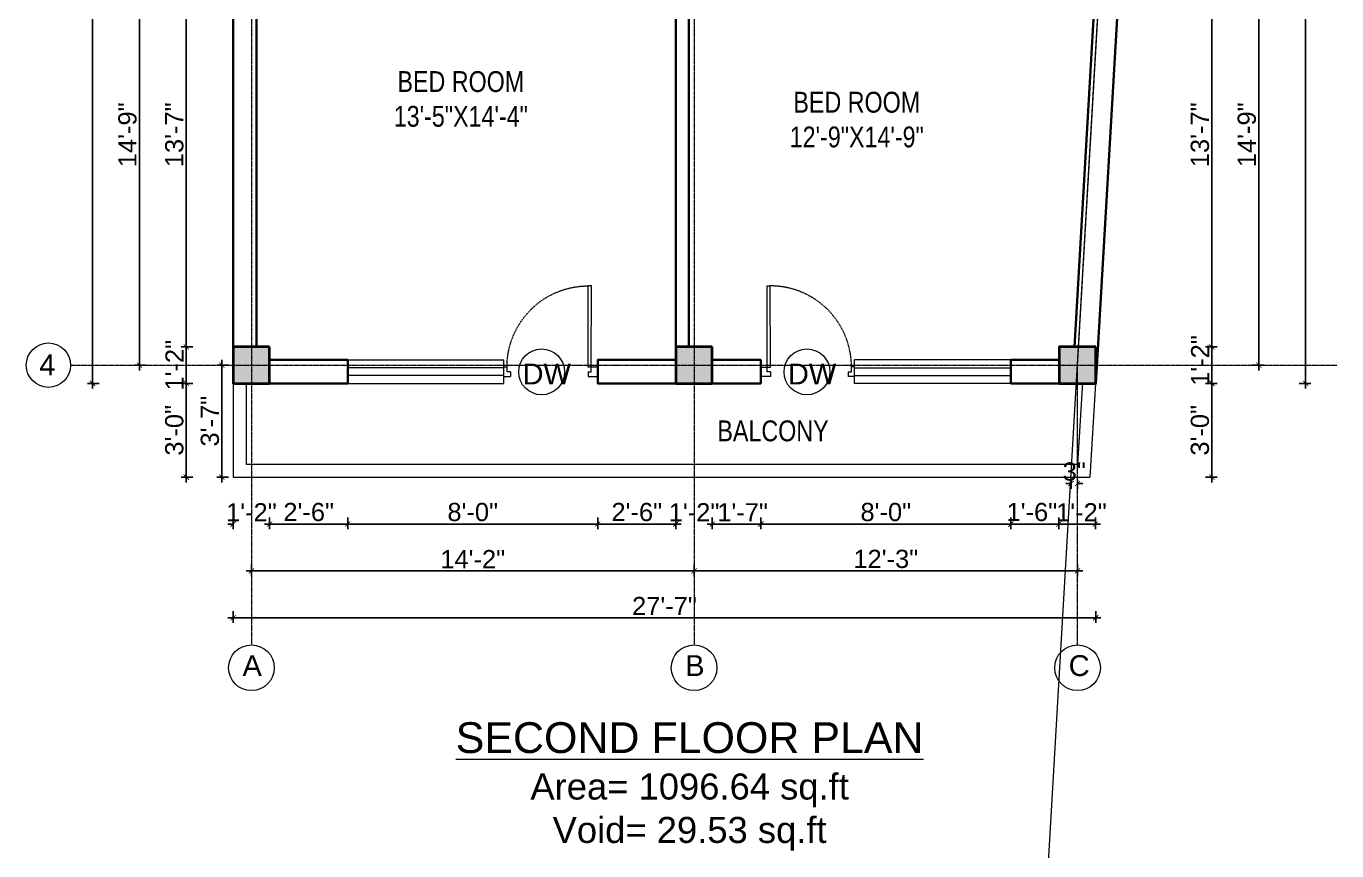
# Model space of a CAD drawing. Header units: inches. Extents: x 84707 to 107235, y 3922 to 10323.
# Drawn here: x 85954 to 86457, y 9506 to 9823 of the extents above; entities that cross this region are included whole.
import ezdxf

# ---------------------------------------------------------------- set-up
doc = ezdxf.new("R2010")
doc.units = ezdxf.units.IN
doc.header["$MEASUREMENT"] = 0
doc.linetypes.add('CENTER', pattern=[2, 1.25, -0.25, 0.25, -0.25])
doc.linetypes.add('HIDDEN', pattern=[0.375, 0.25, -0.125])
for name, color, linetype, lineweight in [('Annotate-Lite.w', 4, 'Continuous', 9), ('Annotations-Bold.w', 2, 'Continuous', 13), ('COLOUM', 3, 'Continuous', 35), ('DIM-2', 4, 'Continuous', 20), ('Door-Window.w', 4, 'Continuous', 15), ('text', 7, 'Continuous', 5), ('wall', 240, 'Continuous', 30), ('wall light', 6, 'Continuous', 18), ('window', 130, 'Continuous', 13)]:
    doc.layers.add(name, color=color, linetype=linetype, lineweight=lineweight)
doc.styles.add('ARAIL', font='arial.ttf')
doc.styles.add('arial 1000', font='arial.ttf')
doc.styles.add('DIM', font='arial.ttf', dxfattribs={"width": 0.8})
doc.styles.add('gaurav', font='arial.ttf')
doc.dimstyles.new('8 inch dim', dxfattribs={"dimtxt": 7, "dimasz": 2, "dimexe": 2, "dimexo": 1, "dimgap": 1, "dimtad": 1, "dimdec": 0, "dimzin": 3, "dimdsep": 46, "dimlunit": 4, "dimtxsty": 'ARAIL', "dimblk": 'ARCHTICK', "dimcen": 0.09, "dimdle": 2, "dimadec": 0, "dimazin": 0, "dimtfac": 1, "dimtdec": 0, "dimtix": 1, "dimtofl": 0, "dimtmove": 1, "dimatfit": 3, "dimldrblk": 'ARCHTICK', "dimfxlon": 1, "dimtolj": 1, "dimtzin": 0, "dimarcsym": 0})

# ---------------------------------------------------------------- blocks, each defined once
blk = doc.blocks.new('column 14')
at = {"layer": 'COLOUM'}
h = blk.add_hatch(color=256, dxfattribs=at)
h.dxf.hatch_style = 1
h.paths.add_polyline_path([(7, 7), (-7, 7), (-7, -7), (7, -7)])
blk.add_lwpolyline([(7, 7), (7, -7), (-7, -7), (-7, 7)], close=True, dxfattribs=at)
blk = doc.blocks.new('*U9')
at = {"layer": 'Door-Window.w', "ltscale": 3}
for p, q in [((11067.44, 10097.93), (11092.24, 10116.76)), ((11068.18, 10096.96), (11093, 10115.8)), ((11092.24, 10116.76), (11093, 10115.8)), ((11063.03, 10097.66), (11065.96, 10099.89)), ((11065.96, 10099.89), (11067.44, 10097.93)), ((11065.25, 10094.74), (11063.03, 10097.66)), ((11066.71, 10095.85), (11065.25, 10094.74)), ((11065.97, 10096.82), (11067.44, 10097.93)), ((11066.71, 10095.85), (11065.97, 10096.82)), ((11067.44, 10097.93), (11068.18, 10096.96)), ((11084.8, 10072.06), (11083.33, 10070.95)), ((11084.81, 10068.99), (11083.33, 10070.95)), ((11084.8, 10072.06), (11085.54, 10071.08)), ((11084.81, 10068.99), (11087.74, 10071.22)), ((11085.54, 10071.08), (11087, 10072.19)), ((11087.74, 10071.22), (11087, 10072.19))]:
    blk.add_line(p, q, dxfattribs=at)
at = {"layer": 'Door-Window.w', "color": 9, "linetype": 'HIDDEN', "lineweight": 18}
blk.add_arc((11068.18, 10096.96), 31.16, 307.2347, 37.1906, dxfattribs=at)
blk = doc.blocks.new('_ArchTick')
at = {"color": 0, "linetype": 'ByBlock', "const_width": 0.15}
blk.add_lwpolyline([(-0.5, -0.5), (0.5, 0.5)], dxfattribs=at)
blk = doc.blocks.new('*D428')
at = {"layer": 'Defpoints', "color": 0, "transparency": 16777216}
for p in [(86033, 10155.52), (85979, 9685.52), (86033, 9685.52)]:
    blk.add_point(p, dxfattribs=at)
at = {"layer": 'DIM-2', "color": 0, "lineweight": -2, "transparency": 16777216}
for p, q in [((85979, 10157.52), (85979, 9683.52)), ((85981.5, 10155.52), (85977, 10155.52)), ((85981.5, 9685.52), (85977, 9685.52))]:
    blk.add_line(p, q, dxfattribs=at)
at = {"layer": 'DIM-2', "color": 0, "lineweight": -2, "transparency": 16777216, "xscale": 2, "yscale": 2, "zscale": 2}
for p, rotation in [((85979, 10155.52), 90), ((85979, 9685.52), 270)]:
    blk.add_blockref('_ArchTick', p, dxfattribs=dict(at, rotation=rotation))
at = {"layer": 'DIM-2', "color": 0, "transparency": 16777216, "insert": (85974.42, 9920.52), "char_height": 7, "attachment_point": 5, "rotation": 90, "style": 'ARAIL'}
blk.add_mtext('\\A1;39\'-2"', dxfattribs=at)
blk = doc.blocks.new('*D445')
at = {"layer": 'Defpoints', "color": 0, "transparency": 16777216}
for p in [(86033, 9862.52), (86015, 9699.52), (86033, 9699.52)]:
    blk.add_point(p, dxfattribs=at)
at = {"layer": 'DIM-2', "color": 0, "lineweight": -2, "transparency": 16777216}
for p, q in [((86017.5, 9862.52), (86013, 9862.52)), ((86015, 9864.52), (86015, 9697.52)), ((86017.5, 9699.52), (86013, 9699.52))]:
    blk.add_line(p, q, dxfattribs=at)
at = {"layer": 'DIM-2', "color": 0, "lineweight": -2, "transparency": 16777216, "xscale": 2, "yscale": 2, "zscale": 2}
for p, rotation in [((86015, 9862.52), 90), ((86015, 9699.52), 270)]:
    blk.add_blockref('_ArchTick', p, dxfattribs=dict(at, rotation=rotation))
at = {"layer": 'DIM-2', "color": 0, "transparency": 16777216, "insert": (86010.42, 9781.02), "char_height": 7, "attachment_point": 5, "rotation": 90, "style": 'ARAIL'}
blk.add_mtext('\\A1;13\'-7"', dxfattribs=at)
blk = doc.blocks.new('*D446')
at = {"layer": 'Defpoints', "color": 0, "transparency": 16777216}
for p in [(86033, 9699.52), (86015, 9685.52), (86033, 9685.52)]:
    blk.add_point(p, dxfattribs=at)
at = {"layer": 'DIM-2', "color": 0, "lineweight": -2, "transparency": 16777216}
for p, q in [((86017.5, 9699.52), (86013, 9699.52)), ((86015, 9701.52), (86015, 9683.52)), ((86017.5, 9685.52), (86013, 9685.52))]:
    blk.add_line(p, q, dxfattribs=at)
at = {"layer": 'DIM-2', "color": 0, "lineweight": -2, "transparency": 16777216, "xscale": 2, "yscale": 2, "zscale": 2}
for p, rotation in [((86015, 9699.52), 90), ((86015, 9685.52), 270)]:
    blk.add_blockref('_ArchTick', p, dxfattribs=dict(at, rotation=rotation))
at = {"layer": 'DIM-2', "color": 0, "transparency": 16777216, "insert": (86010.48, 9692.52), "char_height": 7, "attachment_point": 5, "rotation": 90, "style": 'ARAIL'}
blk.add_mtext('\\A1;1\'-2"', dxfattribs=at)
blk = doc.blocks.new('*D429')
at = {"layer": 'Defpoints', "color": 0, "transparency": 16777216}
for p in [(85997, 9869.52), (86033, 9869.52), (86033, 9692.52)]:
    blk.add_point(p, dxfattribs=at)
at = {"layer": 'DIM-2', "color": 0, "lineweight": -2, "transparency": 16777216}
for p, q in [((85997, 9690.52), (85997, 9871.52)), ((85999.5, 9869.52), (85995, 9869.52)), ((85999.5, 9692.52), (85995, 9692.52))]:
    blk.add_line(p, q, dxfattribs=at)
at = {"layer": 'DIM-2', "color": 0, "lineweight": -2, "transparency": 16777216, "xscale": 2, "yscale": 2, "zscale": 2}
for p, rotation in [((85997, 9869.52), 90), ((85997, 9692.52), 270)]:
    blk.add_blockref('_ArchTick', p, dxfattribs=dict(at, rotation=rotation))
at = {"layer": 'DIM-2', "color": 0, "transparency": 16777216, "insert": (85992.42, 9781.02), "char_height": 7, "attachment_point": 5, "rotation": 90, "style": 'ARAIL'}
blk.add_mtext('\\A1;14\'-9"', dxfattribs=at)
blk = doc.blocks.new('*D437')
at = {"layer": 'Defpoints', "color": 0, "transparency": 16777216}
for p in [(86374.6, 9862.52), (86364.27, 9699.52), (86408.87, 9699.52)]:
    blk.add_point(p, dxfattribs=at)
at = {"layer": 'DIM-2', "color": 0, "lineweight": -2, "transparency": 16777216}
for p, q in [((86406.37, 9862.52), (86410.87, 9862.52)), ((86408.87, 9864.52), (86408.87, 9697.52)), ((86406.37, 9699.52), (86410.87, 9699.52))]:
    blk.add_line(p, q, dxfattribs=at)
at = {"layer": 'DIM-2', "color": 0, "lineweight": -2, "transparency": 16777216, "xscale": 2, "yscale": 2, "zscale": 2}
for p, rotation in [((86408.87, 9862.52), 90), ((86408.87, 9699.52), 270)]:
    blk.add_blockref('_ArchTick', p, dxfattribs=dict(at, rotation=rotation))
at = {"layer": 'DIM-2', "color": 0, "transparency": 16777216, "insert": (86404.29, 9781.02), "char_height": 7, "attachment_point": 5, "rotation": 90, "style": 'ARAIL'}
blk.add_mtext('\\A1;13\'-7"', dxfattribs=at)
blk = doc.blocks.new('*D438')
at = {"layer": 'Defpoints', "color": 0, "transparency": 16777216}
for p in [(86364.27, 9699.52), (86364.27, 9685.52), (86408.87, 9685.52)]:
    blk.add_point(p, dxfattribs=at)
at = {"layer": 'DIM-2', "color": 0, "lineweight": -2, "transparency": 16777216}
for p, q in [((86406.37, 9699.52), (86410.87, 9699.52)), ((86408.87, 9701.52), (86408.87, 9683.52)), ((86406.37, 9685.52), (86410.87, 9685.52))]:
    blk.add_line(p, q, dxfattribs=at)
at = {"layer": 'DIM-2', "color": 0, "lineweight": -2, "transparency": 16777216, "xscale": 2, "yscale": 2, "zscale": 2}
for p, rotation in [((86408.87, 9699.52), 90), ((86408.87, 9685.52), 270)]:
    blk.add_blockref('_ArchTick', p, dxfattribs=dict(at, rotation=rotation))
at = {"layer": 'DIM-2', "color": 0, "transparency": 16777216, "insert": (86404.36, 9694.32), "char_height": 7, "attachment_point": 5, "rotation": 90, "style": 'ARAIL'}
blk.add_mtext('\\A1;1\'-2"', dxfattribs=at)
blk = doc.blocks.new('*D447')
at = {"layer": 'Defpoints', "color": 0, "transparency": 16777216}
for p in [(86367.6, 9869.52), (86426.87, 9869.52), (86357.27, 9692.52)]:
    blk.add_point(p, dxfattribs=at)
at = {"layer": 'DIM-2', "color": 0, "lineweight": -2, "transparency": 16777216}
for p, q in [((86426.87, 9690.52), (86426.87, 9871.52)), ((86424.37, 9869.52), (86428.87, 9869.52)), ((86424.37, 9692.52), (86428.87, 9692.52))]:
    blk.add_line(p, q, dxfattribs=at)
at = {"layer": 'DIM-2', "color": 0, "lineweight": -2, "transparency": 16777216, "xscale": 2, "yscale": 2, "zscale": 2}
for p, rotation in [((86426.87, 9869.52), 90), ((86426.87, 9692.52), 270)]:
    blk.add_blockref('_ArchTick', p, dxfattribs=dict(at, rotation=rotation))
at = {"layer": 'DIM-2', "color": 0, "transparency": 16777216, "insert": (86422.3, 9781.02), "char_height": 7, "attachment_point": 5, "rotation": 90, "style": 'ARAIL'}
blk.add_mtext('\\A1;14\'-9"', dxfattribs=at)
blk = doc.blocks.new('*D448')
at = {"layer": 'Defpoints', "color": 0, "transparency": 16777216}
for p in [(86390.87, 10155.52), (86444.87, 10155.52), (86364.27, 9685.52)]:
    blk.add_point(p, dxfattribs=at)
at = {"layer": 'DIM-2', "color": 0, "lineweight": -2, "transparency": 16777216}
for p, q in [((86444.87, 9683.52), (86444.87, 10157.52)), ((86442.37, 10155.52), (86446.87, 10155.52)), ((86442.37, 9685.52), (86446.87, 9685.52))]:
    blk.add_line(p, q, dxfattribs=at)
at = {"layer": 'DIM-2', "color": 0, "lineweight": -2, "transparency": 16777216, "xscale": 2, "yscale": 2, "zscale": 2}
for p, rotation in [((86444.87, 10155.52), 90), ((86444.87, 9685.52), 270)]:
    blk.add_blockref('_ArchTick', p, dxfattribs=dict(at, rotation=rotation))
at = {"layer": 'DIM-2', "color": 0, "transparency": 16777216, "insert": (86440.29, 9920.52), "char_height": 7, "attachment_point": 5, "rotation": 90, "style": 'ARAIL'}
blk.add_mtext('\\A1;39\'-2"', dxfattribs=at)
blk = doc.blocks.new('*D452')
at = {"layer": 'Defpoints', "color": 0, "transparency": 16777216}
for p in [(86364.27, 9685.52), (86362.01, 9649.52), (86408.87, 9649.52)]:
    blk.add_point(p, dxfattribs=at)
at = {"layer": 'DIM-2', "color": 0, "lineweight": -2, "transparency": 16777216}
for p, q in [((86406.37, 9685.52), (86410.87, 9685.52)), ((86408.87, 9687.52), (86408.87, 9647.52)), ((86406.37, 9649.52), (86410.87, 9649.52))]:
    blk.add_line(p, q, dxfattribs=at)
at = {"layer": 'DIM-2', "color": 0, "lineweight": -2, "transparency": 16777216, "xscale": 2, "yscale": 2, "zscale": 2}
for p, rotation in [((86408.87, 9685.52), 90), ((86408.87, 9649.52), 270)]:
    blk.add_blockref('_ArchTick', p, dxfattribs=dict(at, rotation=rotation))
at = {"layer": 'DIM-2', "color": 0, "transparency": 16777216, "insert": (86404.29, 9667.52), "char_height": 7, "attachment_point": 5, "rotation": 90, "style": 'ARAIL'}
blk.add_mtext('\\A1;3\'-0"', dxfattribs=at)
blk = doc.blocks.new('*D536')
at = {"layer": 'Defpoints', "color": 0, "transparency": 16777216}
for p in [(86033, 9685.52), (86047, 9685.52), (86047, 9631.52)]:
    blk.add_point(p, dxfattribs=at)
at = {"layer": 'DIM-2', "color": 0, "lineweight": -2, "transparency": 16777216}
for p, q in [((86033, 9634.02), (86033, 9629.52)), ((86047, 9634.02), (86047, 9629.52)), ((86033, 9631.52), (86031, 9631.52)), ((86047, 9631.52), (86049, 9631.52))]:
    blk.add_line(p, q, dxfattribs=at)
at = {"layer": 'DIM-2', "color": 0, "lineweight": -2, "transparency": 16777216, "xscale": 2, "yscale": 2, "zscale": 2}
blk.add_blockref('_ArchTick', (86033, 9631.52), dxfattribs=at)
at = {"layer": 'DIM-2', "color": 0, "lineweight": -2, "transparency": 16777216, "xscale": 2, "yscale": 2, "zscale": 2, "rotation": 180}
blk.add_blockref('_ArchTick', (86047, 9631.52), dxfattribs=at)
at = {"layer": 'DIM-2', "color": 0, "transparency": 16777216, "insert": (86040, 9636.03), "char_height": 7, "attachment_point": 5, "style": 'ARAIL'}
blk.add_mtext('\\A1;1\'-2"', dxfattribs=at)
blk = doc.blocks.new('*D537')
at = {"layer": 'Defpoints', "color": 0, "transparency": 16777216}
for p in [(86047, 9685.52), (86077, 9685.52), (86077, 9631.52)]:
    blk.add_point(p, dxfattribs=at)
at = {"layer": 'DIM-2', "color": 0, "lineweight": -2, "transparency": 16777216}
for p, q in [((86047, 9634.02), (86047, 9629.52)), ((86077, 9634.02), (86077, 9629.52)), ((86045, 9631.52), (86079, 9631.52))]:
    blk.add_line(p, q, dxfattribs=at)
at = {"layer": 'DIM-2', "color": 0, "lineweight": -2, "transparency": 16777216, "xscale": 2, "yscale": 2, "zscale": 2, "rotation": 180}
blk.add_blockref('_ArchTick', (86047, 9631.52), dxfattribs=at)
at = {"layer": 'DIM-2', "color": 0, "lineweight": -2, "transparency": 16777216, "xscale": 2, "yscale": 2, "zscale": 2}
blk.add_blockref('_ArchTick', (86077, 9631.52), dxfattribs=at)
at = {"layer": 'DIM-2', "color": 0, "transparency": 16777216, "insert": (86062, 9636.09), "char_height": 7, "attachment_point": 5, "style": 'ARAIL'}
blk.add_mtext('\\A1;2\'-6"', dxfattribs=at)
blk = doc.blocks.new('*D538')
at = {"layer": 'Defpoints', "color": 0, "transparency": 16777216}
for p in [(86077, 9685.52), (86173, 9685.52), (86173, 9631.52)]:
    blk.add_point(p, dxfattribs=at)
at = {"layer": 'DIM-2', "color": 0, "lineweight": -2, "transparency": 16777216}
for p, q in [((86077, 9634.02), (86077, 9629.52)), ((86173, 9634.02), (86173, 9629.52)), ((86075, 9631.52), (86175, 9631.52))]:
    blk.add_line(p, q, dxfattribs=at)
at = {"layer": 'DIM-2', "color": 0, "lineweight": -2, "transparency": 16777216, "xscale": 2, "yscale": 2, "zscale": 2, "rotation": 180}
blk.add_blockref('_ArchTick', (86077, 9631.52), dxfattribs=at)
at = {"layer": 'DIM-2', "color": 0, "lineweight": -2, "transparency": 16777216, "xscale": 2, "yscale": 2, "zscale": 2}
blk.add_blockref('_ArchTick', (86173, 9631.52), dxfattribs=at)
at = {"layer": 'DIM-2', "color": 0, "transparency": 16777216, "insert": (86125, 9636.09), "char_height": 7, "attachment_point": 5, "style": 'ARAIL'}
blk.add_mtext('\\A1;8\'-0"', dxfattribs=at)
blk = doc.blocks.new('*D539')
at = {"layer": 'Defpoints', "color": 0, "transparency": 16777216}
for p in [(86173, 9685.52), (86203, 9685.52), (86203, 9631.52)]:
    blk.add_point(p, dxfattribs=at)
at = {"layer": 'DIM-2', "color": 0, "lineweight": -2, "transparency": 16777216}
for p, q in [((86173, 9634.02), (86173, 9629.52)), ((86203, 9634.02), (86203, 9629.52)), ((86171, 9631.52), (86205, 9631.52))]:
    blk.add_line(p, q, dxfattribs=at)
at = {"layer": 'DIM-2', "color": 0, "lineweight": -2, "transparency": 16777216, "xscale": 2, "yscale": 2, "zscale": 2, "rotation": 180}
blk.add_blockref('_ArchTick', (86173, 9631.52), dxfattribs=at)
at = {"layer": 'DIM-2', "color": 0, "lineweight": -2, "transparency": 16777216, "xscale": 2, "yscale": 2, "zscale": 2}
blk.add_blockref('_ArchTick', (86203, 9631.52), dxfattribs=at)
at = {"layer": 'DIM-2', "color": 0, "transparency": 16777216, "insert": (86188, 9636.09), "char_height": 7, "attachment_point": 5, "style": 'ARAIL'}
blk.add_mtext('\\A1;2\'-6"', dxfattribs=at)
blk = doc.blocks.new('*D540')
at = {"layer": 'Defpoints', "color": 0, "transparency": 16777216}
for p in [(86203, 9685.52), (86217, 9685.52), (86217, 9631.52)]:
    blk.add_point(p, dxfattribs=at)
at = {"layer": 'DIM-2', "color": 0, "lineweight": -2, "transparency": 16777216}
for p, q in [((86203, 9634.02), (86203, 9629.52)), ((86217, 9634.02), (86217, 9629.52)), ((86203, 9631.52), (86201, 9631.52)), ((86217, 9631.52), (86219, 9631.52))]:
    blk.add_line(p, q, dxfattribs=at)
at = {"layer": 'DIM-2', "color": 0, "lineweight": -2, "transparency": 16777216, "xscale": 2, "yscale": 2, "zscale": 2}
blk.add_blockref('_ArchTick', (86203, 9631.52), dxfattribs=at)
at = {"layer": 'DIM-2', "color": 0, "lineweight": -2, "transparency": 16777216, "xscale": 2, "yscale": 2, "zscale": 2, "rotation": 180}
blk.add_blockref('_ArchTick', (86217, 9631.52), dxfattribs=at)
at = {"layer": 'DIM-2', "color": 0, "transparency": 16777216, "insert": (86210, 9636.03), "char_height": 7, "attachment_point": 5, "style": 'ARAIL'}
blk.add_mtext('\\A1;1\'-2"', dxfattribs=at)
blk = doc.blocks.new('*D541')
at = {"layer": 'Defpoints', "color": 0, "transparency": 16777216}
for p in [(86217, 9685.52), (86235.64, 9685.52), (86235.64, 9631.52)]:
    blk.add_point(p, dxfattribs=at)
at = {"layer": 'DIM-2', "color": 0, "lineweight": -2, "transparency": 16777216}
for p, q in [((86217, 9634.02), (86217, 9629.52)), ((86235.64, 9634.02), (86235.64, 9629.52)), ((86215, 9631.52), (86237.64, 9631.52))]:
    blk.add_line(p, q, dxfattribs=at)
at = {"layer": 'DIM-2', "color": 0, "lineweight": -2, "transparency": 16777216, "xscale": 2, "yscale": 2, "zscale": 2, "rotation": 180}
blk.add_blockref('_ArchTick', (86217, 9631.52), dxfattribs=at)
at = {"layer": 'DIM-2', "color": 0, "lineweight": -2, "transparency": 16777216, "xscale": 2, "yscale": 2, "zscale": 2}
blk.add_blockref('_ArchTick', (86235.64, 9631.52), dxfattribs=at)
at = {"layer": 'DIM-2', "color": 0, "transparency": 16777216, "insert": (86228.65, 9636.03), "char_height": 7, "attachment_point": 5, "style": 'ARAIL'}
blk.add_mtext('\\A1;1\'-7"', dxfattribs=at)
blk = doc.blocks.new('*D542')
at = {"layer": 'Defpoints', "color": 0, "transparency": 16777216}
for p in [(86235.64, 9685.52), (86331.64, 9685.52), (86331.64, 9631.52)]:
    blk.add_point(p, dxfattribs=at)
at = {"layer": 'DIM-2', "color": 0, "lineweight": -2, "transparency": 16777216}
for p, q in [((86235.64, 9634.02), (86235.64, 9629.52)), ((86331.64, 9634.02), (86331.64, 9629.52)), ((86233.64, 9631.52), (86333.64, 9631.52))]:
    blk.add_line(p, q, dxfattribs=at)
at = {"layer": 'DIM-2', "color": 0, "lineweight": -2, "transparency": 16777216, "xscale": 2, "yscale": 2, "zscale": 2, "rotation": 180}
blk.add_blockref('_ArchTick', (86235.64, 9631.52), dxfattribs=at)
at = {"layer": 'DIM-2', "color": 0, "lineweight": -2, "transparency": 16777216, "xscale": 2, "yscale": 2, "zscale": 2}
blk.add_blockref('_ArchTick', (86331.64, 9631.52), dxfattribs=at)
at = {"layer": 'DIM-2', "color": 0, "transparency": 16777216, "insert": (86283.64, 9636.09), "char_height": 7, "attachment_point": 5, "style": 'ARAIL'}
blk.add_mtext('\\A1;8\'-0"', dxfattribs=at)
blk = doc.blocks.new('*D543')
at = {"layer": 'Defpoints', "color": 0, "transparency": 16777216}
for p in [(86331.64, 9685.52), (86350.11, 9685.52), (86350.11, 9631.52)]:
    blk.add_point(p, dxfattribs=at)
at = {"layer": 'DIM-2', "color": 0, "lineweight": -2, "transparency": 16777216}
for p, q in [((86331.64, 9634.02), (86331.64, 9629.52)), ((86350.11, 9634.02), (86350.11, 9629.52)), ((86329.64, 9631.52), (86352.11, 9631.52))]:
    blk.add_line(p, q, dxfattribs=at)
at = {"layer": 'DIM-2', "color": 0, "lineweight": -2, "transparency": 16777216, "xscale": 2, "yscale": 2, "zscale": 2, "rotation": 180}
blk.add_blockref('_ArchTick', (86331.64, 9631.52), dxfattribs=at)
at = {"layer": 'DIM-2', "color": 0, "lineweight": -2, "transparency": 16777216, "xscale": 2, "yscale": 2, "zscale": 2}
blk.add_blockref('_ArchTick', (86350.11, 9631.52), dxfattribs=at)
at = {"layer": 'DIM-2', "color": 0, "transparency": 16777216, "insert": (86339.74, 9636.09), "char_height": 7, "attachment_point": 5, "style": 'ARAIL'}
blk.add_mtext('\\A1;1\'-6"', dxfattribs=at)
blk = doc.blocks.new('*D544')
at = {"layer": 'Defpoints', "color": 0, "transparency": 16777216}
for p in [(86350.11, 9685.52), (86364.11, 9685.52), (86364.11, 9631.52)]:
    blk.add_point(p, dxfattribs=at)
at = {"layer": 'DIM-2', "color": 0, "lineweight": -2, "transparency": 16777216}
for p, q in [((86350.11, 9634.02), (86350.11, 9629.52)), ((86364.11, 9634.02), (86364.11, 9629.52)), ((86348.11, 9631.52), (86366.11, 9631.52))]:
    blk.add_line(p, q, dxfattribs=at)
at = {"layer": 'DIM-2', "color": 0, "lineweight": -2, "transparency": 16777216, "xscale": 2, "yscale": 2, "zscale": 2, "rotation": 180}
blk.add_blockref('_ArchTick', (86350.11, 9631.52), dxfattribs=at)
at = {"layer": 'DIM-2', "color": 0, "lineweight": -2, "transparency": 16777216, "xscale": 2, "yscale": 2, "zscale": 2}
blk.add_blockref('_ArchTick', (86364.11, 9631.52), dxfattribs=at)
at = {"layer": 'DIM-2', "color": 0, "transparency": 16777216, "insert": (86358.76, 9636.03), "char_height": 7, "attachment_point": 5, "style": 'ARAIL'}
blk.add_mtext('\\A1;1\'-2"', dxfattribs=at)
blk = doc.blocks.new('*D553')
at = {"layer": 'Defpoints', "color": 0, "transparency": 16777216}
for p in [(86040, 9685.52), (86210, 9685.52), (86210, 9613.52)]:
    blk.add_point(p, dxfattribs=at)
at = {"layer": 'DIM-2', "color": 0, "lineweight": -2, "transparency": 16777216}
for p, q in [((86038, 9613.52), (86212, 9613.52)), ((86040, 9616.02), (86040, 9611.52)), ((86210, 9616.02), (86210, 9611.52))]:
    blk.add_line(p, q, dxfattribs=at)
at = {"layer": 'DIM-2', "color": 0, "lineweight": -2, "transparency": 16777216, "xscale": 2, "yscale": 2, "zscale": 2, "rotation": 180}
blk.add_blockref('_ArchTick', (86040, 9613.52), dxfattribs=at)
at = {"layer": 'DIM-2', "color": 0, "lineweight": -2, "transparency": 16777216, "xscale": 2, "yscale": 2, "zscale": 2}
blk.add_blockref('_ArchTick', (86210, 9613.52), dxfattribs=at)
at = {"layer": 'DIM-2', "color": 0, "transparency": 16777216, "insert": (86125, 9618.03), "char_height": 7, "attachment_point": 5, "style": 'ARAIL'}
blk.add_mtext('\\A1;14\'-2"', dxfattribs=at)
blk = doc.blocks.new('*D554')
at = {"layer": 'Defpoints', "color": 0, "transparency": 16777216}
for p in [(86210, 9685.52), (86357.27, 9685.52), (86357.27, 9613.52)]:
    blk.add_point(p, dxfattribs=at)
at = {"layer": 'DIM-2', "color": 0, "lineweight": -2, "transparency": 16777216}
for p, q in [((86208, 9613.52), (86359.27, 9613.52)), ((86210, 9616.02), (86210, 9611.52)), ((86357.27, 9616.02), (86357.27, 9611.52))]:
    blk.add_line(p, q, dxfattribs=at)
at = {"layer": 'DIM-2', "color": 0, "lineweight": -2, "transparency": 16777216, "xscale": 2, "yscale": 2, "zscale": 2, "rotation": 180}
blk.add_blockref('_ArchTick', (86210, 9613.52), dxfattribs=at)
at = {"layer": 'DIM-2', "color": 0, "lineweight": -2, "transparency": 16777216, "xscale": 2, "yscale": 2, "zscale": 2}
blk.add_blockref('_ArchTick', (86357.27, 9613.52), dxfattribs=at)
at = {"layer": 'DIM-2', "color": 0, "transparency": 16777216, "insert": (86283.64, 9618.09), "char_height": 7, "attachment_point": 5, "style": 'ARAIL'}
blk.add_mtext('\\A1;12\'-3"', dxfattribs=at)
blk = doc.blocks.new('*D454')
at = {"layer": 'Defpoints', "color": 0, "transparency": 16777216}
for p in [(86033, 9685.52), (86364.27, 9685.52), (86033, 9595.52)]:
    blk.add_point(p, dxfattribs=at)
at = {"layer": 'DIM-2', "color": 0, "lineweight": -2, "transparency": 16777216}
for p, q in [((86366.27, 9595.52), (86031, 9595.52)), ((86033, 9598.02), (86033, 9593.52)), ((86364.27, 9598.02), (86364.27, 9593.52))]:
    blk.add_line(p, q, dxfattribs=at)
at = {"layer": 'DIM-2', "color": 0, "lineweight": -2, "transparency": 16777216, "xscale": 2, "yscale": 2, "zscale": 2, "rotation": 180}
blk.add_blockref('_ArchTick', (86033, 9595.52), dxfattribs=at)
at = {"layer": 'DIM-2', "color": 0, "lineweight": -2, "transparency": 16777216, "xscale": 2, "yscale": 2, "zscale": 2}
blk.add_blockref('_ArchTick', (86364.27, 9595.52), dxfattribs=at)
at = {"layer": 'DIM-2', "color": 0, "transparency": 16777216, "insert": (86198.64, 9600.03), "char_height": 7, "attachment_point": 5, "style": 'ARAIL'}
blk.add_mtext('\\A1;27\'-7"', dxfattribs=at)
blk = doc.blocks.new('*D555')
at = {"layer": 'Defpoints', "color": 0, "transparency": 16777216}
for p in [(86033, 9685.52), (86015, 9649.52), (86033, 9649.52)]:
    blk.add_point(p, dxfattribs=at)
at = {"layer": 'DIM-2', "color": 0, "lineweight": -2, "transparency": 16777216}
for p, q in [((86017.5, 9685.52), (86013, 9685.52)), ((86015, 9687.52), (86015, 9647.52)), ((86017.5, 9649.52), (86013, 9649.52))]:
    blk.add_line(p, q, dxfattribs=at)
at = {"layer": 'DIM-2', "color": 0, "lineweight": -2, "transparency": 16777216, "xscale": 2, "yscale": 2, "zscale": 2}
for p, rotation in [((86015, 9685.52), 90), ((86015, 9649.52), 270)]:
    blk.add_blockref('_ArchTick', p, dxfattribs=dict(at, rotation=rotation))
at = {"layer": 'DIM-2', "color": 0, "transparency": 16777216, "insert": (86010.42, 9667.52), "char_height": 7, "attachment_point": 5, "rotation": 90, "style": 'ARAIL'}
blk.add_mtext('\\A1;3\'-0"', dxfattribs=at)
blk = doc.blocks.new('*D671')
at = {"layer": 'Defpoints', "color": 0, "transparency": 16777216}
for p in [(86040, 9692.52), (86028.66, 9649.52), (86040, 9649.52)]:
    blk.add_point(p, dxfattribs=at)
at = {"layer": 'DIM-2', "color": 0, "lineweight": -2, "transparency": 16777216}
for p, q in [((86028.66, 9694.52), (86028.66, 9647.52)), ((86031.16, 9692.52), (86026.66, 9692.52)), ((86031.16, 9649.52), (86026.66, 9649.52))]:
    blk.add_line(p, q, dxfattribs=at)
at = {"layer": 'DIM-2', "color": 0, "lineweight": -2, "transparency": 16777216, "xscale": 2, "yscale": 2, "zscale": 2}
for p, rotation in [((86028.66, 9692.52), 90), ((86028.66, 9649.52), 270)]:
    blk.add_blockref('_ArchTick', p, dxfattribs=dict(at, rotation=rotation))
at = {"layer": 'DIM-2', "color": 0, "transparency": 16777216, "insert": (86024.08, 9671.02), "char_height": 7, "attachment_point": 5, "rotation": 90, "style": 'ARAIL'}
blk.add_mtext('\\A1;3\'-7"', dxfattribs=at)
blk = doc.blocks.new('*D672')
at = {"layer": 'Defpoints', "color": 0, "transparency": 16777216}
for p in [(86354.77, 9649.52), (86357.27, 9649.52), (86354.77, 9647.08)]:
    blk.add_point(p, dxfattribs=at)
at = {"layer": 'DIM-2', "color": 0, "lineweight": -2, "transparency": 16777216}
for p, q in [((86354.77, 9647.08), (86352.77, 9647.08)), ((86354.77, 9648.52), (86354.77, 9645.08)), ((86357.27, 9648.52), (86357.27, 9645.08)), ((86357.27, 9647.08), (86359.27, 9647.08))]:
    blk.add_line(p, q, dxfattribs=at)
at = {"layer": 'DIM-2', "color": 0, "lineweight": -2, "transparency": 16777216, "xscale": 2, "yscale": 2, "zscale": 2}
blk.add_blockref('_ArchTick', (86354.77, 9647.08), dxfattribs=at)
at = {"layer": 'DIM-2', "color": 0, "lineweight": -2, "transparency": 16777216, "xscale": 2, "yscale": 2, "zscale": 2, "rotation": 180}
blk.add_blockref('_ArchTick', (86357.27, 9647.08), dxfattribs=at)
at = {"layer": 'DIM-2', "color": 0, "transparency": 16777216, "insert": (86356.02, 9651.65), "char_height": 7, "attachment_point": 5, "style": 'ARAIL'}
blk.add_mtext('\\A1;3"', dxfattribs=at)

msp = doc.modelspace()

# ---------------------------------------------------------------- linework, layer by layer
at = {"layer": 'Annotate-Lite.w', "ltscale": 0.005}
for centre in [(86151.45, 9689.96), (86253.35, 9689.96)]:
    msp.add_circle(centre, 8.81, dxfattribs=at)
at = {"layer": 'Annotations-Bold.w', "linetype": 'CENTER', "ltscale": 0.3}
for p, q in [((86040, 10261.58), (86040, 9585.08)), ((86210, 10261.58), (86210, 9585.08)), ((85970.58, 9692.52), (86456.83, 9692.52))]:
    msp.add_line(p, q, dxfattribs=at)
msp.add_lwpolyline([(86357.27, 9585.08), (86357.27, 9692.52), (86383.87, 10148.52), (86383.87, 10261.58)], dxfattribs=at)
at = {"layer": 'DIM-2'}
msp.add_xline((86357.27, 9692.52), (0.0582225, 0.9983036), dxfattribs=at)
for centre, radius in [((85962.05, 9692.52), 8.53), ((86040, 9576.32), 8.77), ((86210, 9576.32), 8.77), ((86357.27, 9576.32), 8.77)]:
    msp.add_circle(centre, radius, dxfattribs=at)
at = {"layer": 'wall'}
for p, q in [((86033, 9862.52), (86033, 9699.52)), ((86042, 9862.52), (86042, 9699.52)), ((86203, 9699.52), (86203, 9862.52)), ((86208, 9699.52), (86208, 9862.52)), ((86077, 9694.52), (86047, 9694.52)), ((86077, 9685.52), (86077, 9694.52)), ((86331.64, 9694.52), (86350.11, 9694.52)), ((86331.64, 9685.52), (86331.64, 9694.52)), ((86077, 9685.52), (86047, 9685.52)), ((86331.64, 9685.52), (86350.11, 9685.52))]:
    msp.add_line(p, q, dxfattribs=at)
for points in [[(86306.29, 9876.52), (86375.41, 9876.52), (86364.27, 9685.52)], [(86366.4, 9876.52), (86356.08, 9699.52)]]:
    msp.add_lwpolyline(points, dxfattribs=at)
for points in [[(86203, 9685.52), (86173, 9685.52), (86173, 9694.52), (86203, 9694.52)], [(86217, 9685.52), (86235.64, 9685.52), (86235.64, 9694.52), (86217, 9694.52)]]:
    msp.add_lwpolyline(points, close=True, dxfattribs=at)
at = {"layer": 'wall light'}
for p, q in [((86033, 9685.52), (86033, 9649.52)), ((86038, 9685.52), (86038, 9654.52)), ((86359.11, 9685.81), (86357.29, 9654.52)), ((86364.11, 9685.52), (86362.01, 9649.52)), ((86038, 9654.52), (86357.29, 9654.52)), ((86033, 9649.52), (86362.01, 9649.52))]:
    msp.add_line(p, q, dxfattribs=at)
at = {"layer": 'window'}
for p, q in [((86077, 9694.52), (86137, 9694.52)), ((86137, 9685.52), (86137, 9694.52)), ((86271.64, 9685.52), (86271.64, 9694.52)), ((86331.64, 9694.52), (86271.64, 9694.52)), ((86137, 9691.52), (86077, 9691.52)), ((86137, 9691.52), (86136.99, 9691.52)), ((86271.64, 9691.52), (86271.64, 9691.52)), ((86271.64, 9691.52), (86331.64, 9691.52)), ((86137, 9688.52), (86077, 9688.52)), ((86077, 9685.52), (86137, 9685.52)), ((86137, 9688.52), (86136.99, 9688.52)), ((86271.64, 9688.52), (86271.64, 9688.52)), ((86271.64, 9688.52), (86331.64, 9688.52)), ((86331.64, 9685.52), (86271.64, 9685.52))]:
    msp.add_line(p, q, dxfattribs=at)

# ---------------------------------------------------------------- block references
at = {"layer": 'Door-Window.w', "linetype": 'ByBlock', "yscale": 0.9997907820917175, "zscale": 0.9997907820917175}
for p, xscale, rotation in [((84806.5, -5224.69), -0.9997907820917175, 307.1524242901596), ((87602.13, -5224.69), 0.9997907820917175, 52.84757570984041)]:
    msp.add_blockref('*U9', p, dxfattribs=dict(at, xscale=xscale, rotation=rotation))
at = {"layer": 'wall', "xscale": -1, "rotation": 270}
for p in [(86040, 9692.52), (86210, 9692.52), (86357.27, 9692.52)]:
    msp.add_blockref('column 14', p, dxfattribs=at)

# ---------------------------------------------------------------- texts
at = {"ltscale": 7, "char_height": 8, "width": 121.9318, "attachment_point": 8, "style": 'DIM'}
for s, insert in [('BED ROOM\\P13\'-5"X14\'-4"', (86120.42, 9784)), ('BED ROOM\\P12\'-9"X14\'-9"', (86272.48, 9776.07)), ('BALCONY', (86240.32, 9663.19))]:
    msp.add_mtext(s, dxfattribs=dict(at, insert=insert))
at = {"layer": 'Annotate-Lite.w', "ltscale": 0.005, "char_height": 8, "attachment_point": 1, "style": 'gaurav'}
for insert in [(86144.1, 9693.13), (86246, 9693.13)]:
    msp.add_mtext_dynamic_manual_height_columns('DW', width=8, gutter_width=100, heights=[0], dxfattribs=dict(at, insert=insert))
at = {"layer": 'Annotations-Bold.w', "linetype": 'CENTER', "ltscale": 1.5, "insert": (85958.51, 9696.65), "char_height": 8, "attachment_point": 1, "style": 'ARAIL'}
msp.add_mtext_dynamic_manual_height_columns('4', width=6.5393, gutter_width=100, heights=[0], dxfattribs=at)
at = {"layer": 'DIM-2', "char_height": 8, "attachment_point": 1, "style": 'ARAIL'}
for s, insert in [('A', (86036.57, 9581.15)), ('B', (86206.57, 9581.15)), ('C', (86353.85, 9581.15))]:
    msp.add_mtext_dynamic_manual_height_columns(s, width=6.5393, gutter_width=100, heights=[0], dxfattribs=dict(at, insert=insert))
at = {"layer": 'text', "insert": (86208.29, 9530.71), "char_height": 11.811, "width": 316.0319, "attachment_point": 5, "style": 'arial 1000'}
msp.add_mtext('{\\LSECOND FLOOR PLAN\\P\\H0.84667x;\\lArea= 1096.64 sq.ft\\PVoid= 29.53 sq.ft}', dxfattribs=at)

# ---------------------------------------------------------------- dimensions: what is measured, and where the dimension line sits
at = {"layer": 'DIM-2'}
for base, p1, p2, picture, middle in [((85979, 9685.52), (86033, 10155.52), (86033, 9685.52), '*D428', (85974.42, 9920.52)), ((86444.87, 10155.52), (86364.27, 9685.52), (86390.87, 10155.52), '*D448', (86440.29, 9920.52)), ((85997, 9869.52), (86033, 9692.52), (86033, 9869.52), '*D429', (85992.42, 9781.02)), ((86426.87, 9869.52), (86357.27, 9692.52), (86367.6, 9869.52), '*D447', (86422.3, 9781.02)), ((86015, 9699.52), (86033, 9862.52), (86033, 9699.52), '*D445', (86010.42, 9781.02)), ((86408.87, 9699.52), (86374.6, 9862.52), (86364.27, 9699.52), '*D437', (86404.29, 9781.02)), ((86028.66, 9649.52), (86040, 9692.52), (86040, 9649.52), '*D671', (86024.08, 9671.02)), ((86015, 9649.52), (86033, 9685.52), (86033, 9649.52), '*D555', (86010.42, 9667.52))]:
    dim = msp.add_linear_dim(base=base, p1=p1, p2=p2, angle=90, dimstyle='8 inch dim', dxfattribs=at)
    dim.commit()
    dim.dimension.update_dxf_attribs({"geometry": picture, "text_midpoint": middle})
for base, p1, p2, picture, middle in [((86408.87, 9685.52), (86364.27, 9699.52), (86364.27, 9685.52), '*D438', (86408.87, 9694.32)), ((86015, 9685.52), (86033, 9699.52), (86033, 9685.52), '*D446', (86015, 9692.52)), ((86408.87, 9649.52), (86364.27, 9685.52), (86362.01, 9649.52), '*D452', (86408.87, 9667.52))]:
    dim = msp.add_linear_dim(base=base, p1=p1, p2=p2, angle=90, dimstyle='8 inch dim', dxfattribs=at)
    dim.commit()
    dim.dimension.update_dxf_attribs({"geometry": picture, "text_midpoint": middle, "dimtype": 160})
for base, p1, p2, picture, middle in [((86047, 9631.52), (86033, 9685.52), (86047, 9685.52), '*D536', (86040, 9636.03)), ((86033, 9595.52), (86364.27, 9685.52), (86033, 9685.52), '*D454', (86198.64, 9600.03)), ((86210, 9613.52), (86040, 9685.52), (86210, 9685.52), '*D553', (86125, 9618.03)), ((86077, 9631.52), (86047, 9685.52), (86077, 9685.52), '*D537', (86062, 9636.09)), ((86173, 9631.52), (86077, 9685.52), (86173, 9685.52), '*D538', (86125, 9636.09)), ((86203, 9631.52), (86173, 9685.52), (86203, 9685.52), '*D539', (86188, 9636.09)), ((86217, 9631.52), (86203, 9685.52), (86217, 9685.52), '*D540', (86210, 9636.03)), ((86357.27, 9613.52), (86210, 9685.52), (86357.27, 9685.52), '*D554', (86283.64, 9618.09)), ((86331.64, 9631.52), (86235.64, 9685.52), (86331.64, 9685.52), '*D542', (86283.64, 9636.09)), ((86354.7669, 9647.0767), (86357.2748, 9649.5175), (86354.7669, 9649.5175), '*D672', (86356.0208, 9651.6531))]:
    dim = msp.add_linear_dim(base=base, p1=p1, p2=p2, dimstyle='8 inch dim', dxfattribs=at)
    dim.commit()
    dim.dimension.update_dxf_attribs({"geometry": picture, "text_midpoint": middle})
for base, p1, p2, picture, middle in [((86235.64, 9631.52), (86217, 9685.52), (86235.64, 9685.52), '*D541', (86228.65, 9631.52)), ((86350.11, 9631.52), (86331.64, 9685.52), (86350.11, 9685.52), '*D543', (86339.74, 9631.52)), ((86364.11, 9631.52), (86350.11, 9685.52), (86364.11, 9685.52), '*D544', (86358.76, 9631.52))]:
    dim = msp.add_linear_dim(base=base, p1=p1, p2=p2, dimstyle='8 inch dim', dxfattribs=at)
    dim.commit()
    dim.dimension.update_dxf_attribs({"geometry": picture, "text_midpoint": middle, "dimtype": 160})

doc.saveas('drawing.dxf')
